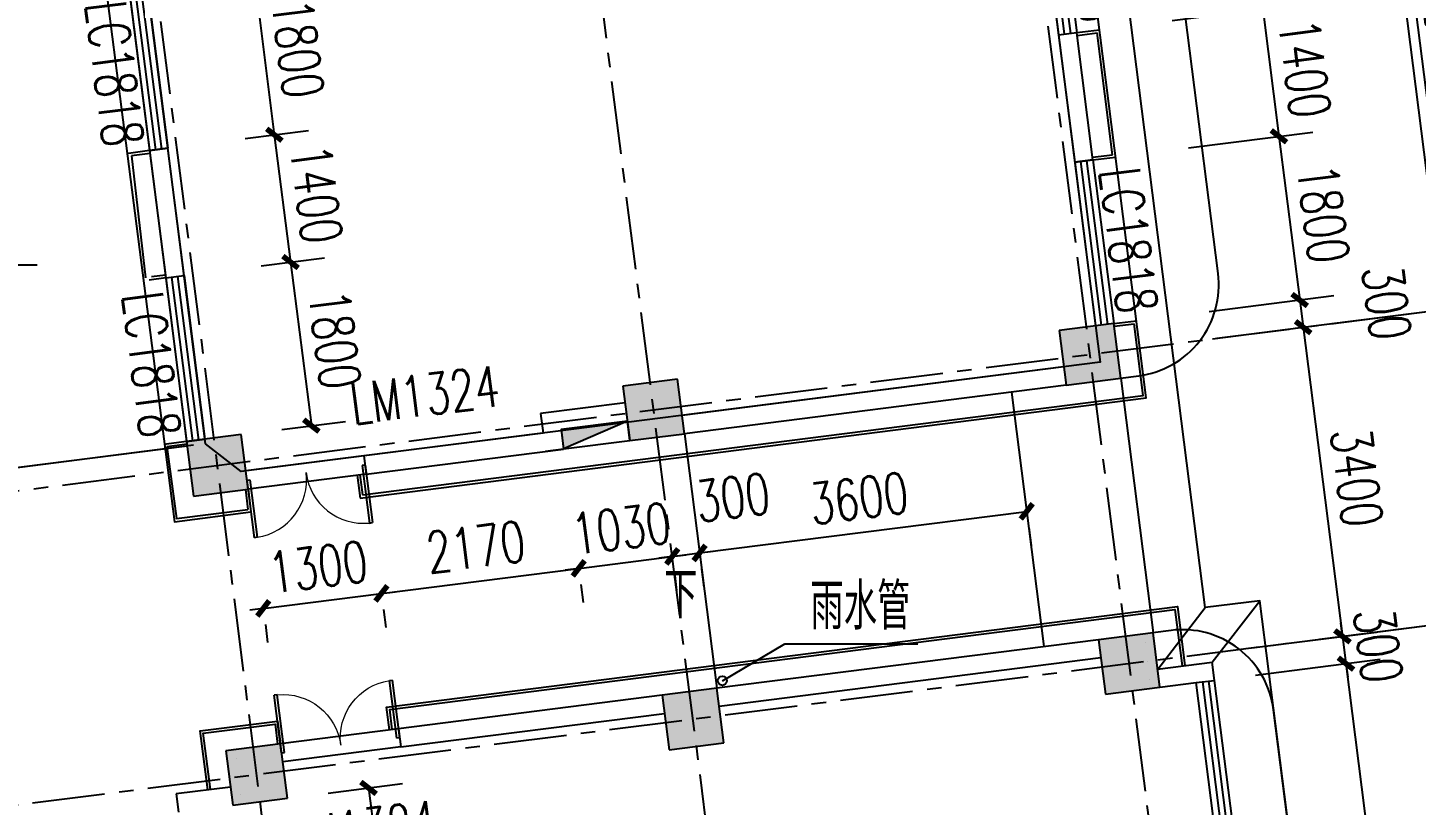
# Model space of a CAD drawing. Header units: millimetres. Extents: x -1048436 to -185795, y -983427 to 400387.
# Drawn here: x -692365 to -677211, y -474583 to -466100 of the extents above; entities that cross this region are included whole.
import ezdxf

# ---------------------------------------------------------------- set-up
doc = ezdxf.new("R2010")
doc.units = ezdxf.units.MM
doc.header["$LTSCALE"] = 500
doc.linetypes.add('DASH', pattern=[0.35, 0.25, -0.1])
doc.linetypes.add('一层轴网$0$CENTER', pattern=[50.8, 31.75, -6.35, 6.35, -6.35])
for name, color, linetype in [('COLUMN', 254, 'Continuous'), ('DIM_LEAD', 3, 'Continuous'), ('DIM_SYMB', 3, 'Continuous'), ('P-消火栓-VPIPE', 1, 'Continuous'), ('PUB_DIM', 3, 'Continuous'), ('PUB_HATCH', 8, 'Continuous'), ('PUB_TEXT', 7, 'Continuous'), ('WINDOW', 4, 'Continuous'), ('WINDOW_TEXT', 7, 'Continuous'), ('一层轴网$0$建-符号', 150, 'Continuous'), ('一层轴网$0$建-轴线', 1, '一层轴网$0$CENTER'), ('室外道路', 44, 'Continuous'), ('建-墙', 254, 'Continuous'), ('建-屋面-排水沟落水口', 175, 'Continuous'), ('建-幕墙', 140, 'Continuous'), ('建-平面-家具', 251, 'Continuous'), ('建-符号', 13, 'Continuous'), ('建-符号-门编号', 13, 'Continuous'), ('建-门扇', 32, 'Continuous'), ('景-平面-绿化填充', 56, 'Continuous'), ('连廊柱子', 255, 'Continuous')]:
    doc.layers.add(name, color=color, linetype=linetype)
doc.layers.add('建-非打-01', color=6, linetype='Continuous', plot=False)
doc.styles.add('_TCH_DIM', font='SIMPLEX', dxfattribs={"bigfont": 'GBCBIG'})
doc.styles.add('_TCH_DIM_T3', font='SIMPLEX', dxfattribs={"width": 0.705882, "bigfont": 'GBCBIG'})
doc.styles.add('_TCH_WINDOW', font='SIMPLEX', dxfattribs={"height": 3.5, "bigfont": 'GBCBIG'})
doc.styles.add('一层轴网$0$XD2008_T3', font='xd-hzs.shx', dxfattribs={"width": 0.7, "bigfont": 'xd-hztxt.shx'})
doc.dimstyles.new('_TCH_ARCH&&150', dxfattribs={"dimtxt": 446.25, "dimasz": 150, "dimexe": 375, "dimexo": 450, "dimgap": 150, "dimtad": 1, "dimdec": 0, "dimzin": 0, "dimdsep": 46, "dimtxsty": '_TCH_DIM_T3', "dimblk": 'ARCHTICK', "dimcen": 0.09, "dimclrt": 7, "dimazin": 2, "dimtfac": 1, "dimtdec": 0, "dimtix": 1, "dimtmove": 2, "dimatfit": 3, "dimldrblk": 'ARCHTICK', "dimfxl": 1, "dimtolj": 1, "dimtzin": 0, "dimarcsym": 0})
doc.dimstyles.new('一层轴网$0$XD100&&150', dxfattribs={"dimtxt": 525, "dimasz": 225, "dimexe": 150, "dimexo": 150, "dimgap": 75, "dimtad": 1, "dimdec": 0, "dimdsep": 46, "dimtxsty": '一层轴网$0$XD2008_T3', "dimblk": '一层轴网$0$_ARCHTICK', "dimcen": 2.5, "dimdle": 150, "dimclrt": 7, "dimaunit": 1, "dimadec": 0, "dimazin": 0, "dimtfac": 1, "dimtdec": 0, "dimtix": 1, "dimtmove": 0, "dimatfit": 3, "dimfxl": 1, "dimtolj": 1, "dimtzin": 0, "dimarcsym": 0})

# ---------------------------------------------------------------- blocks, each defined once
blk = doc.blocks.new('小班活动场地')
at = {"layer": '建-平面-家具', "linetype": 'Continuous'}
blk.add_line((1717412, 788374), (1726112, 795274), dxfattribs=at)
blk.add_lwpolyline([(1717412, 795274), (1726112, 795274), (1726112, 788374), (1717412, 788374), (1717412, 795274)], dxfattribs=at)
blk = doc.blocks.new('fdhgh')
at = {"layer": '景-平面-绿化填充'}
h = blk.add_hatch(dxfattribs=at)
h.set_pattern_fill('GRASS', color=256, scale=500, style=0)
h.set_pattern_definition([(90, (-26937.1, -803185.1), (-997.7955, 997.7955), [264.5807, -1731.0102]), (45, (-26937.1, -803185.1), (-997.7962, 997.7962), [264.5807, -1146.5161]), (135, (-26937.1, -803185.1), (-997.7962, -997.7962), [264.5807, -1146.5161])])
edge = h.paths.add_edge_path()
edge.add_line((-1391918, -533384), (-1391918, -500074))
edge.add_line((-1391918, -500074), (-1392920, -492192))
edge.add_line((-1392920, -492192), (-1460021, -492192))
edge.add_line((-1460021, -492192), (-1460021, -494283))
edge.add_arc((-1458021, -494283), 2000, 180, 270)
edge.add_line((-1458021, -496283), (-1434821, -496283))
edge.add_line((-1434821, -496283), (-1434821, -501283))
edge.add_line((-1434821, -501283), (-1452821, -501283))
edge.add_line((-1452821, -501283), (-1452821, -499283))
edge.add_line((-1452821, -499283), (-1458021, -499283))
edge.add_arc((-1458021, -501283), 2000, 90, 180)
edge.add_line((-1460021, -501283), (-1460021, -502283))
edge.add_line((-1460021, -502283), (-1406458, -502283))
edge.add_line((-1406458, -502283), (-1405476, -509988))
edge.add_line((-1405476, -509988), (-1405271, -509962))
edge.add_arc((-1405406, -508971), 1000, 277.7235, 360)
edge.add_line((-1404406, -508971), (-1404666, -506861))
edge.add_line((-1404666, -506861), (-1395440, -505688))
edge.add_line((-1395440, -505688), (-1393762, -518881))
edge.add_line((-1393762, -518881), (-1399615, -519626))
edge.add_arc((-1399489, -520618), 1000, 97.2475, 187.2475)
edge.add_line((-1400481, -520744), (-1400418, -521240))
edge.add_line((-1400418, -521240), (-1393573, -520369))
edge.add_line((-1393573, -520369), (-1391918, -533384))
edge = h.paths.add_edge_path()
edge.add_line((-1460644, -592730), (-1436235, -592730))
edge.add_line((-1436235, -592730), (-1436235, -590271))
edge.add_line((-1436235, -590271), (-1440973, -590271))
edge.add_line((-1440973, -590271), (-1440973, -582660))
edge.add_line((-1440973, -582660), (-1449771, -582659))
edge.add_line((-1449771, -582659), (-1449771, -583259))
edge.add_line((-1449771, -583259), (-1463873, -583259))
edge.add_line((-1463873, -583259), (-1463873, -584960))
edge.add_line((-1463873, -584960), (-1474580, -584960))
edge.add_line((-1474580, -584960), (-1476321, -583426))
edge.add_line((-1476321, -583426), (-1476321, -574192))
edge.add_line((-1476321, -574192), (-1481371, -574192))
edge.add_line((-1481371, -574192), (-1481371, -577350))
edge.add_arc((-1472371, -577350), 9000, 180, 247.0886)
edge.add_line((-1475875, -585640), (-1464599, -590406))
edge.add_arc((-1467358, -599627), 9626, 45.7713, 73.3481, ccw=False)
at = {"layer": '室外道路', "ltscale": 5}
for points in [[(-1400747, -547189), (-1400549, -547163, 0.414214), (-1399683, -546045), (-1400919, -536323, 0.414214), (-1402037, -535458), (-1402236, -535483)], [(-1398371, -566297, 0.366767), (-1397314, -564670), (-1399077, -550807, 0.414214), (-1400195, -549941), (-1400394, -549966)]]:
    blk.add_lwpolyline(points, format="xyb", dxfattribs=at)
at = {"layer": '连廊柱子', "rotation": 277.2475270414458}
blk.add_blockref('小班活动场地', (-2396961, 1065732), dxfattribs=at)
blk = doc.blocks.new('一层轴网$0$_ARCHTICK')
at = {"color": 0, "linetype": 'ByBlock', "const_width": 0.15}
blk.add_lwpolyline([(-0.5, -0.5), (0.5, 0.5)], dxfattribs=at)
blk = doc.blocks.new('*D2946')
at = {"layer": 'Defpoints', "color": 0, "transparency": 16777216}
for p in [(74364, 41301), (76558, 35935), (75070, 35746)]:
    blk.add_point(p, dxfattribs=at)
at = {"layer": '一层轴网$0$建-符号', "color": 0, "lineweight": -2, "transparency": 16777216}
for p, q in [((75833, 41639), (76577, 35787)), ((74513, 41320), (76001, 41510)), ((75219, 35765), (76707, 35954))]:
    blk.add_line(p, q, dxfattribs=at)
at = {"layer": '一层轴网$0$建-符号', "color": 0, "lineweight": -2, "transparency": 16777216, "xscale": 225, "yscale": 225, "zscale": 225}
for p, rotation in [((75852, 41491), 97.2475261704566), ((76558, 35935), 277.2475261704566)]:
    blk.add_blockref('一层轴网$0$_ARCHTICK', p, dxfattribs=dict(at, rotation=rotation))
at = {"layer": '一层轴网$0$建-符号', "color": 7, "transparency": 16777216, "insert": (76540, 38756), "char_height": 525, "attachment_point": 5, "rotation": 277.2475, "style": '一层轴网$0$XD2008_T3'}
blk.add_mtext('\\A1;5600', dxfattribs=at)
blk = doc.blocks.new('*D2947')
at = {"layer": 'Defpoints', "color": 0, "transparency": 16777216}
for p in [(75070, 35746), (76987, 32563), (75499, 32373)]:
    blk.add_point(p, dxfattribs=at)
at = {"layer": '一层轴网$0$建-符号', "color": 0, "lineweight": -2, "transparency": 16777216}
for p, q in [((76539, 36084), (77006, 32414)), ((75219, 35765), (76707, 35954)), ((75648, 32392), (77136, 32582))]:
    blk.add_line(p, q, dxfattribs=at)
at = {"layer": '一层轴网$0$建-符号', "color": 0, "lineweight": -2, "transparency": 16777216, "xscale": 225, "yscale": 225, "zscale": 225}
for p, rotation in [((76558, 35935), 97.24752617045687), ((76987, 32563), 277.2475261704569)]:
    blk.add_blockref('一层轴网$0$_ARCHTICK', p, dxfattribs=dict(at, rotation=rotation))
at = {"layer": '一层轴网$0$建-符号', "color": 7, "transparency": 16777216, "insert": (77107, 34292), "char_height": 525, "attachment_point": 5, "rotation": 277.2475, "style": '一层轴网$0$XD2008_T3'}
blk.add_mtext('\\A1;3400', dxfattribs=at)
blk = doc.blocks.new('*D2948')
at = {"layer": 'Defpoints', "color": 0, "transparency": 16777216}
for p in [(75499, 32373), (77744, 26611), (76256, 26421)]:
    blk.add_point(p, dxfattribs=at)
at = {"layer": '一层轴网$0$建-符号', "color": 0, "lineweight": -2, "transparency": 16777216}
for p, q in [((75648, 32392), (77136, 32582)), ((76968, 32711), (77763, 26462)), ((76405, 26440), (77893, 26629))]:
    blk.add_line(p, q, dxfattribs=at)
at = {"layer": '一层轴网$0$建-符号', "color": 0, "lineweight": -2, "transparency": 16777216, "xscale": 225, "yscale": 225, "zscale": 225}
for p, rotation in [((76987, 32563), 97.24752617045682), ((77744, 26611), 277.2475261704568)]:
    blk.add_blockref('一层轴网$0$_ARCHTICK', p, dxfattribs=dict(at, rotation=rotation))
at = {"layer": '一层轴网$0$建-符号', "color": 7, "transparency": 16777216, "insert": (77700, 29629), "char_height": 525, "attachment_point": 5, "rotation": 277.2475, "style": '一层轴网$0$XD2008_T3'}
blk.add_mtext('\\A1;6000', dxfattribs=at)
blk = doc.blocks.new('PA-X单栓')
blk.add_line((-162, 57), (325, 200))
blk.add_lwpolyline([(-162, 57), (325, 57), (325, 200), (-162, 200)], close=True)
blk.add_solid([(325, 57), (325, 200), (-162, 57)])
blk = doc.blocks.new('消防栓')
at = {"layer": 'P-消火栓-VPIPE', "linetype": 'ByBlock', "xscale": 1.5, "yscale": 1.5, "zscale": 1.5, "rotation": 270}
blk.add_blockref('PA-X单栓', (-747463, -432860), dxfattribs=at)
blk = doc.blocks.new('asdff')
at = {"rotation": 277.2472439358083}
blk.add_blockref('消防栓', (-162377, -1157222), dxfattribs=at)
blk = doc.blocks.new('A$C06EE1D4D')
at = {"layer": 'DIM_LEAD'}
for p, q in [((137036, 67294), (137719, 67696)), ((137719, 67696), (139169, 67696))]:
    blk.add_line(p, q, dxfattribs=at)
at = {"layer": '建-屋面-排水沟落水口'}
blk.add_circle((137036, 67294), 50, dxfattribs=at)
at = {"layer": 'PUB_TEXT', "style": '_TCH_DIM'}
blk.add_text('雨水管', height=506.4, dxfattribs=at).set_placement((137995, 67853))
blk = doc.blocks.new('fgdfgd')
at = {"layer": '建-幕墙'}
for p, q in [((-470916, -466153), (-470668, -466122)), ((-470912, -466183), (-470694, -466155)), ((-481035, -467440), (-481267, -467470)), ((-481031, -467470), (-481234, -467496)), ((-470743, -467512), (-470525, -467485)), ((-470740, -467542), (-470492, -467511)), ((-480858, -468829), (-481041, -468852)), ((-480862, -468799), (-481015, -468819)), ((-470513, -469328), (-470265, -469296)), ((-470509, -469357), (-470290, -469330)), ((-480631, -470615), (-480879, -470646)), ((-480627, -470644), (-480847, -470672)), ((-478770, -470983), (-478738, -471231)), ((-478740, -470979), (-478712, -471197)), ((-479990, -471138), (-479962, -471356)), ((-479960, -471134), (-479929, -471382))]:
    blk.add_line(p, q, dxfattribs=at)
for points in [[(-478738, -471231), (-470157, -470139), (-470946, -463939)], [(-481560, -465289), (-480765, -471489), (-479929, -471382)], [(-470525, -467485), (-470694, -466155)], [(-481234, -467496), (-481081, -468827)], [(-478712, -471197), (-470191, -470113), (-470290, -469330)], [(-480847, -470672), (-480740, -471455), (-479962, -471356)], [(-478416, -473760), (-478448, -473512), (-469818, -472415), (-469736, -473060)], [(-478387, -473756), (-478414, -473538), (-469844, -472448), (-469765, -473063)], [(-480401, -474416), (-480483, -473771), (-479638, -473664), (-479608, -473912)], [(-480371, -474412), (-480449, -473797), (-479664, -473697), (-479638, -473915)]]:
    blk.add_lwpolyline(points, dxfattribs=at)
blk = doc.blocks.new('_ArchTick')
at = {"color": 0, "linetype": 'ByBlock', "const_width": 0.4}
blk.add_lwpolyline([(-0.5, -0.5), (0.5, 0.5)], dxfattribs=at)
blk = doc.blocks.new('*D1727')
at = {"layer": 'Defpoints', "color": 0, "transparency": 16777216}
for p in [(-681496, -471105), (-681462, -471376), (-685067, -471559)]:
    blk.add_point(p, dxfattribs=at)
at = {"layer": 'PUB_DIM', "color": 0, "lineweight": -2, "transparency": 16777216}
for p, q in [((-685033, -471830), (-681462, -471376)), ((-681439, -471551), (-681414, -471748)), ((-685011, -472006), (-684986, -472202))]:
    blk.add_line(p, q, dxfattribs=at)
at = {"layer": 'PUB_DIM', "color": 0, "lineweight": -2, "transparency": 16777216, "xscale": 150, "yscale": 150, "zscale": 150}
for p, rotation in [((-681462, -471376), 7.247525010261403), ((-685033, -471830), 187.2475250102614)]:
    blk.add_blockref('_ArchTick', p, dxfattribs=dict(at, rotation=rotation))
at = {"layer": 'PUB_DIM', "color": 7, "transparency": 16777216, "insert": (-683294, -471233), "char_height": 446.2, "attachment_point": 5, "rotation": 7.2475, "style": '_TCH_DIM_T3'}
blk.add_mtext('\\A1;3600', dxfattribs=at)
blk = doc.blocks.new('*D1728')
at = {"layer": 'Defpoints', "color": 0, "transparency": 16777216}
for p in [(-685067, -471559), (-685365, -471597), (-685033, -471830)]:
    blk.add_point(p, dxfattribs=at)
at = {"layer": 'PUB_DIM', "color": 0, "lineweight": -2, "transparency": 16777216}
for p, q in [((-685331, -471868), (-685479, -471887)), ((-685331, -471868), (-685033, -471830)), ((-685033, -471830), (-684884, -471811)), ((-685308, -472043), (-685283, -472240)), ((-685011, -472006), (-684986, -472202))]:
    blk.add_line(p, q, dxfattribs=at)
at = {"layer": 'PUB_DIM', "color": 0, "lineweight": -2, "transparency": 16777216, "xscale": 150, "yscale": 150, "zscale": 150}
for p, rotation in [((-685033, -471830), 187.2475250102583), ((-685331, -471868), 7.247525010258303)]:
    blk.add_blockref('_ArchTick', p, dxfattribs=dict(at, rotation=rotation))
at = {"layer": 'PUB_DIM', "color": 7, "transparency": 16777216, "insert": (-684670, -471224), "char_height": 446.2, "attachment_point": 5, "rotation": 7.2475, "style": '_TCH_DIM_T3'}
blk.add_mtext('\\A1;300', dxfattribs=at)
blk = doc.blocks.new('*D1729')
at = {"layer": 'Defpoints', "color": 0, "transparency": 16777216}
for p in [(-686387, -471727), (-685365, -471597), (-685331, -471868)]:
    blk.add_point(p, dxfattribs=at)
at = {"layer": 'PUB_DIM', "color": 0, "lineweight": -2, "transparency": 16777216}
for p, q in [((-686352, -471998), (-685331, -471868)), ((-685331, -471868), (-685182, -471849)), ((-686352, -471998), (-686501, -472017)), ((-685308, -472043), (-685283, -472240)), ((-686330, -472173), (-686305, -472370))]:
    blk.add_line(p, q, dxfattribs=at)
at = {"layer": 'PUB_DIM', "color": 0, "lineweight": -2, "transparency": 16777216, "xscale": 150, "yscale": 150, "zscale": 150}
for p, rotation in [((-686352, -471998), 7.247525010263018), ((-685331, -471868), 187.247525010263)]:
    blk.add_blockref('_ArchTick', p, dxfattribs=dict(at, rotation=rotation))
at = {"layer": 'PUB_DIM', "color": 7, "transparency": 16777216, "insert": (-685889, -471563), "char_height": 446.2, "attachment_point": 5, "rotation": 7.2475, "style": '_TCH_DIM_T3'}
blk.add_mtext('\\A1;1030', dxfattribs=at)
blk = doc.blocks.new('*D1730')
at = {"layer": 'Defpoints', "color": 0, "transparency": 16777216}
for p in [(-686387, -471727), (-688539, -472001), (-686352, -471998)]:
    blk.add_point(p, dxfattribs=at)
at = {"layer": 'PUB_DIM', "color": 0, "lineweight": -2, "transparency": 16777216}
for p, q in [((-688505, -472271), (-686352, -471998)), ((-686330, -472173), (-686305, -472370)), ((-688483, -472447), (-688458, -472643))]:
    blk.add_line(p, q, dxfattribs=at)
at = {"layer": 'PUB_DIM', "color": 0, "lineweight": -2, "transparency": 16777216, "xscale": 150, "yscale": 150, "zscale": 150}
for p, rotation in [((-686352, -471998), 7.247525010261008), ((-688505, -472271), 187.247525010261)]:
    blk.add_blockref('_ArchTick', p, dxfattribs=dict(at, rotation=rotation))
at = {"layer": 'PUB_DIM', "color": 7, "transparency": 16777216, "insert": (-687476, -471764), "char_height": 446.2, "attachment_point": 5, "rotation": 7.2475, "style": '_TCH_DIM_T3'}
blk.add_mtext('\\A1;2170', dxfattribs=at)
blk = doc.blocks.new('*D1731')
at = {"layer": 'Defpoints', "color": 0, "transparency": 16777216}
for p in [(-688539, -472001), (-689829, -472165), (-688505, -472271)]:
    blk.add_point(p, dxfattribs=at)
at = {"layer": 'PUB_DIM', "color": 0, "lineweight": -2, "transparency": 16777216}
for p, q in [((-689795, -472435), (-688505, -472271)), ((-688505, -472271), (-688356, -472253)), ((-689795, -472435), (-689943, -472454)), ((-688483, -472447), (-688458, -472643)), ((-689772, -472611), (-689747, -472807))]:
    blk.add_line(p, q, dxfattribs=at)
at = {"layer": 'PUB_DIM', "color": 0, "lineweight": -2, "transparency": 16777216, "xscale": 150, "yscale": 150, "zscale": 150}
for p, rotation in [((-688505, -472271), 187.2475250102609), ((-689795, -472435), 7.247525010260859)]:
    blk.add_blockref('_ArchTick', p, dxfattribs=dict(at, rotation=rotation))
at = {"layer": 'PUB_DIM', "color": 7, "transparency": 16777216, "insert": (-689197, -471983), "char_height": 446.2, "attachment_point": 5, "rotation": 7.2475, "style": '_TCH_DIM_T3'}
blk.add_mtext('\\A1;1300', dxfattribs=at)
blk = doc.blocks.new('*D1734')
at = {"layer": 'Defpoints', "color": 0, "transparency": 16777216}
for p in [(-690264, -468753), (-689270, -470441), (-690037, -470539)]:
    blk.add_point(p, dxfattribs=at)
at = {"layer": 'PUB_DIM', "color": 0, "lineweight": -2, "transparency": 16777216}
for p, q in [((-689818, -468697), (-689125, -468609)), ((-689497, -468656), (-689270, -470441)), ((-689591, -470482), (-688898, -470394))]:
    blk.add_line(p, q, dxfattribs=at)
at = {"layer": 'PUB_DIM', "color": 0, "lineweight": -2, "transparency": 16777216, "xscale": 150, "yscale": 150, "zscale": 150}
for p, rotation in [((-689497, -468656), 97.24752621305944), ((-689270, -470441), 277.2475262130594)]:
    blk.add_blockref('_ArchTick', p, dxfattribs=dict(at, rotation=rotation))
at = {"layer": 'PUB_DIM', "color": 7, "transparency": 16777216, "insert": (-689014, -469502), "char_height": 446.2, "attachment_point": 5, "rotation": 277.2475, "style": '_TCH_DIM_T3'}
blk.add_mtext('\\A1;1800', dxfattribs=at)
blk = doc.blocks.new('*D1735')
at = {"layer": 'Defpoints', "color": 0, "transparency": 16777216}
for p in [(-690441, -467365), (-689497, -468656), (-690264, -468753)]:
    blk.add_point(p, dxfattribs=at)
at = {"layer": 'PUB_DIM', "color": 0, "lineweight": -2, "transparency": 16777216}
for p, q in [((-689994, -467308), (-689302, -467220)), ((-689674, -467267), (-689497, -468656)), ((-689818, -468697), (-689125, -468609))]:
    blk.add_line(p, q, dxfattribs=at)
at = {"layer": 'PUB_DIM', "color": 0, "lineweight": -2, "transparency": 16777216, "xscale": 150, "yscale": 150, "zscale": 150}
for p, rotation in [((-689674, -467267), 97.24752621305916), ((-689497, -468656), 277.2475262130591)]:
    blk.add_blockref('_ArchTick', p, dxfattribs=dict(at, rotation=rotation))
at = {"layer": 'PUB_DIM', "color": 7, "transparency": 16777216, "insert": (-689216, -467914), "char_height": 446.2, "attachment_point": 5, "rotation": 277.2475, "style": '_TCH_DIM_T3'}
blk.add_mtext('\\A1;1400', dxfattribs=at)
blk = doc.blocks.new('*D1736')
at = {"layer": 'Defpoints', "color": 0, "transparency": 16777216}
for p in [(-690668, -465579), (-689674, -467267), (-690441, -467365)]:
    blk.add_point(p, dxfattribs=at)
at = {"layer": 'PUB_DIM', "color": 0, "lineweight": -2, "transparency": 16777216}
for p, q in [((-690221, -465522), (-689529, -465434)), ((-689901, -465481), (-689674, -467267)), ((-689994, -467308), (-689302, -467220))]:
    blk.add_line(p, q, dxfattribs=at)
at = {"layer": 'PUB_DIM', "color": 0, "lineweight": -2, "transparency": 16777216, "xscale": 150, "yscale": 150, "zscale": 150}
for p, rotation in [((-689901, -465481), 97.24752621306051), ((-689674, -467267), 277.2475262130605)]:
    blk.add_blockref('_ArchTick', p, dxfattribs=dict(at, rotation=rotation))
at = {"layer": 'PUB_DIM', "color": 7, "transparency": 16777216, "insert": (-689417, -466327), "char_height": 446.2, "attachment_point": 5, "rotation": 277.2475, "style": '_TCH_DIM_T3'}
blk.add_mtext('\\A1;1800', dxfattribs=at)
blk = doc.blocks.new('*D1740')
at = {"layer": 'Defpoints', "color": 0, "transparency": 16777216}
for p in [(-689532, -474507), (-687965, -479751), (-688851, -479864)]:
    blk.add_point(p, dxfattribs=at)
at = {"layer": 'PUB_DIM', "color": 0, "lineweight": -2, "transparency": 16777216}
for p, q in [((-689086, -474450), (-688274, -474347)), ((-688646, -474394), (-687965, -479751)), ((-688405, -479807), (-687593, -479704))]:
    blk.add_line(p, q, dxfattribs=at)
at = {"layer": 'PUB_DIM', "color": 0, "lineweight": -2, "transparency": 16777216, "xscale": 150, "yscale": 150, "zscale": 150}
for p, rotation in [((-688646, -474394), 97.24752621012234), ((-687965, -479751), 277.2475262101223)]:
    blk.add_blockref('_ArchTick', p, dxfattribs=dict(at, rotation=rotation))
at = {"layer": 'PUB_DIM', "color": 7, "transparency": 16777216, "insert": (-687936, -477026), "char_height": 446.2, "attachment_point": 5, "rotation": 277.2475, "style": '_TCH_DIM_T3'}
blk.add_mtext('\\A1;5400', dxfattribs=at)
blk = doc.blocks.new('*D2715')
at = {"layer": 'Defpoints', "color": 0, "transparency": 16777216}
for p in [(-680321, -466078), (-678710, -467284), (-680144, -467466)]:
    blk.add_point(p, dxfattribs=at)
at = {"layer": 'PUB_DIM', "color": 0, "lineweight": -2, "transparency": 16777216}
for p, q in [((-679875, -466021), (-678515, -465848)), ((-678887, -465895), (-678710, -467284)), ((-679698, -467410), (-678338, -467237))]:
    blk.add_line(p, q, dxfattribs=at)
at = {"layer": 'PUB_DIM', "color": 0, "lineweight": -2, "transparency": 16777216, "xscale": 150, "yscale": 150, "zscale": 150}
for p, rotation in [((-678887, -465895), 97.24752726633052), ((-678710, -467284), 277.2475272663305)]:
    blk.add_blockref('_ArchTick', p, dxfattribs=dict(at, rotation=rotation))
at = {"layer": 'PUB_DIM', "color": 7, "transparency": 16777216, "insert": (-678428, -466543), "char_height": 446.2, "attachment_point": 5, "rotation": 277.2475, "style": '_TCH_DIM_T3'}
blk.add_mtext('\\A1;1400', dxfattribs=at)
blk = doc.blocks.new('*D2716')
at = {"layer": 'Defpoints', "color": 0, "transparency": 16777216}
for p in [(-680144, -467466), (-678483, -469070), (-679917, -469252)]:
    blk.add_point(p, dxfattribs=at)
at = {"layer": 'PUB_DIM', "color": 0, "lineweight": -2, "transparency": 16777216}
for p, q in [((-679698, -467410), (-678338, -467237)), ((-678710, -467284), (-678483, -469070)), ((-679471, -469195), (-678111, -469022))]:
    blk.add_line(p, q, dxfattribs=at)
at = {"layer": 'PUB_DIM', "color": 0, "lineweight": -2, "transparency": 16777216, "xscale": 150, "yscale": 150, "zscale": 150}
for p, rotation in [((-678710, -467284), 97.2475272663266), ((-678483, -469070), 277.2475272663266)]:
    blk.add_blockref('_ArchTick', p, dxfattribs=dict(at, rotation=rotation))
at = {"layer": 'PUB_DIM', "color": 7, "transparency": 16777216, "insert": (-678226, -468130), "char_height": 446.2, "attachment_point": 5, "rotation": 277.2475, "style": '_TCH_DIM_T3'}
blk.add_mtext('\\A1;1800', dxfattribs=at)
blk = doc.blocks.new('*D2717')
at = {"layer": 'Defpoints', "color": 0, "transparency": 16777216}
for p in [(-679917, -469252), (-678445, -469367), (-679879, -469550)]:
    blk.add_point(p, dxfattribs=at)
at = {"layer": 'PUB_DIM', "color": 0, "lineweight": -2, "transparency": 16777216}
for p, q in [((-679471, -469195), (-678111, -469022)), ((-678483, -469070), (-678445, -469367)), ((-679433, -469493), (-678073, -469320))]:
    blk.add_line(p, q, dxfattribs=at)
at = {"layer": 'PUB_DIM', "color": 0, "lineweight": -2, "transparency": 16777216, "xscale": 150, "yscale": 150, "zscale": 150}
for p, rotation in [((-678483, -469070), 97.24752726632131), ((-678445, -469367), 277.2475272663214)]:
    blk.add_blockref('_ArchTick', p, dxfattribs=dict(at, rotation=rotation))
at = {"layer": 'PUB_DIM', "color": 7, "transparency": 16777216, "insert": (-677534, -469100), "char_height": 446.2, "attachment_point": 5, "rotation": 277.2475, "style": '_TCH_DIM_T3'}
blk.add_mtext('\\A1;300', dxfattribs=at)
blk = doc.blocks.new('*D2718')
at = {"layer": 'Defpoints', "color": 0, "transparency": 16777216}
for p in [(-679879, -469550), (-678016, -472740), (-679451, -472922)]:
    blk.add_point(p, dxfattribs=at)
at = {"layer": 'PUB_DIM', "color": 0, "lineweight": -2, "transparency": 16777216}
for p, q in [((-679433, -469493), (-678073, -469320)), ((-678445, -469367), (-678016, -472740)), ((-679004, -472866), (-677644, -472693))]:
    blk.add_line(p, q, dxfattribs=at)
at = {"layer": 'PUB_DIM', "color": 0, "lineweight": -2, "transparency": 16777216, "xscale": 150, "yscale": 150, "zscale": 150}
for p, rotation in [((-678445, -469367), 97.24752726632829), ((-678016, -472740), 277.2475272663283)]:
    blk.add_blockref('_ArchTick', p, dxfattribs=dict(at, rotation=rotation))
at = {"layer": 'PUB_DIM', "color": 7, "transparency": 16777216, "insert": (-677860, -471007), "char_height": 446.2, "attachment_point": 5, "rotation": 277.2475, "style": '_TCH_DIM_T3'}
blk.add_mtext('\\A1;3400', dxfattribs=at)
blk = doc.blocks.new('*D2719')
at = {"layer": 'Defpoints', "color": 0, "transparency": 16777216}
for p in [(-679451, -472922), (-677978, -473038), (-679413, -473220)]:
    blk.add_point(p, dxfattribs=at)
at = {"layer": 'PUB_DIM', "color": 0, "lineweight": -2, "transparency": 16777216}
for p, q in [((-678016, -472740), (-678035, -472591)), ((-679004, -472866), (-677644, -472693)), ((-678016, -472740), (-677978, -473038)), ((-678966, -473163), (-677606, -472990)), ((-677978, -473038), (-677959, -473186))]:
    blk.add_line(p, q, dxfattribs=at)
at = {"layer": 'PUB_DIM', "color": 0, "lineweight": -2, "transparency": 16777216, "xscale": 150, "yscale": 150, "zscale": 150}
for p, rotation in [((-678016, -472740), 277.2475272663289), ((-677978, -473038), 97.24752726632885)]:
    blk.add_blockref('_ArchTick', p, dxfattribs=dict(at, rotation=rotation))
at = {"layer": 'PUB_DIM', "color": 7, "transparency": 16777216, "insert": (-677627, -472842), "char_height": 446.2, "attachment_point": 5, "rotation": 277.2475, "style": '_TCH_DIM_T3'}
blk.add_mtext('\\A1;300', dxfattribs=at)
blk = doc.blocks.new('*D2720')
at = {"layer": 'Defpoints', "color": 0, "transparency": 16777216}
for p in [(-679413, -473220), (-677297, -478395), (-678731, -478577)]:
    blk.add_point(p, dxfattribs=at)
at = {"layer": 'PUB_DIM', "color": 0, "lineweight": -2, "transparency": 16777216}
for p, q in [((-678966, -473163), (-677606, -472990)), ((-677978, -473038), (-677297, -478395)), ((-678285, -478520), (-676925, -478347))]:
    blk.add_line(p, q, dxfattribs=at)
at = {"layer": 'PUB_DIM', "color": 0, "lineweight": -2, "transparency": 16777216, "xscale": 150, "yscale": 150, "zscale": 150}
for p, rotation in [((-677978, -473038), 97.24752726632863), ((-677297, -478395), 277.2475272663286)]:
    blk.add_blockref('_ArchTick', p, dxfattribs=dict(at, rotation=rotation))
at = {"layer": 'PUB_DIM', "color": 7, "transparency": 16777216, "insert": (-677268, -475669), "char_height": 446.2, "attachment_point": 5, "rotation": 277.2475, "style": '_TCH_DIM_T3'}
blk.add_mtext('\\A1;5400', dxfattribs=at)
blk = doc.blocks.new('$DorLib2D$00000002')
for p, q in [((-0.5, 0), (-0.5, 0.4875)), ((-0.475, 0.4875), (-0.5, 0.4875)), ((-0.475, 0), (-0.475, 0.4875)), ((0.475, 0), (0.475, 0.4875)), ((0.475, 0.4875), (0.5, 0.4875)), ((0.5, 0), (0.5, 0.4875)), ((-0.5, 0), (-0.475, 0)), ((0.5, 0), (0.475, 0))]:
    blk.add_line(p, q)
at = {"lineweight": 13}
for centre, start, end in [((-0.4875, 0), 0, 88.53072), ((0.4875, 0), 91.46928, 180)]:
    blk.add_arc(centre, 0.4875, start, end, dxfattribs=at)
blk = doc.blocks.new('$TCHSYS$WIN2D')
for p, q in [((-0.5, 0.5), (0.5, 0.5)), ((-0.5, 0.5), (-0.5, -0.5)), ((0.5, 0.5), (0.5, -0.5)), ((0.5, 0.1667), (-0.5, 0.1667)), ((0.5, -0.1667), (-0.5, -0.1667)), ((-0.5, -0.5), (0.5, -0.5))]:
    blk.add_line(p, q)
blk = doc.blocks.new('一层轴网')
at = {"layer": '一层轴网$0$建-符号'}
for p, q in [((74829.3, 35715.6), (79362, 36292)), ((75096.8, 32322.2), (79629.5, 32898.6))]:
    blk.add_line(p, q, dxfattribs=at)
at = {"layer": '一层轴网$0$建-轴线', "ltscale": 0.05}
for p, q in [((74638.3, 19327.2), (66478.9, 83487.5)), ((69876.7, 18721.7), (61717.3, 82882)), ((65115, 18116.1), (56955.6, 82276.4)), ((55078, 33203.7), (75070.4, 35746.2)), ((54750, 29734.6), (75499.4, 32373.4))]:
    blk.add_line(p, q, dxfattribs=at)
at = {"layer": '一层轴网$0$建-符号'}
for p1, p2, picture, middle in [((74364, 41301.5), (75070.4, 35746.2), '*D2946', (76539.8, 38755.6)), ((75070.4, 35746.2), (75499.4, 32373.4), '*D2947', (77107.5, 34291.6)), ((75499.4, 32373.4), (76256.3, 26421.3), '*D2948', (77700.4, 29629.1))]:
    dim = blk.add_aligned_dim(p1=p1, p2=p2, distance=1499.7, dimstyle='一层轴网$0$XD100&&150', dxfattribs=at)
    dim.commit()
    dim.dimension.update_dxf_attribs({"geometry": picture, "text_midpoint": middle})

msp = doc.modelspace()

# ---------------------------------------------------------------- hatches: boundary and pattern name
at = {"layer": 'PUB_HATCH'}
for points in [[(-681107.7, -469403.4), (-681032, -469998.6), (-680436.8, -469922.9), (-680512.5, -469327.7)], [(-685869.4, -470009), (-685793.7, -470604.2), (-685198.5, -470528.5), (-685274.2, -469933.3)], [(-690631, -470614.5), (-690555.3, -471209.7), (-689960.1, -471134), (-690035.8, -470538.8)], [(-680678.8, -472776.3), (-680603.1, -473371.5), (-680007.9, -473295.8), (-680083.6, -472700.6)], [(-685440.4, -473381.8), (-685364.7, -473977), (-684769.5, -473901.3), (-684845.2, -473306.1)], [(-690202.1, -473987.4), (-690126.4, -474582.6), (-689531.2, -474506.9), (-689606.9, -473911.7)]]:
    msp.add_hatch(color=256, dxfattribs=at).paths.add_polyline_path(points)

# ---------------------------------------------------------------- linework, layer by layer
for p, q in [((-681627.2, -470074.3), (-681274, -472852)), ((-685198.5, -470528.5), (-684845.2, -473306.1))]:
    msp.add_line(p, q)
msp.add_lwpolyline([(-690624.7, -470664.1), (-694762.1, -471190.3), (-694762.1, -460404.1), (-692569.8, -460125.3), (-691907.5, -465333.4), (-691312.3, -465257.7), (-690624.7, -470664.1)], close=True)
at = {"layer": 'COLUMN'}
for p, q in [((-680512.5, -469327.7), (-681107.7, -469403.4)), ((-681107.7, -469403.4), (-681032, -469998.6)), ((-680436.8, -469922.9), (-680512.5, -469327.7)), ((-681032, -469998.6), (-680436.8, -469922.9)), ((-685274.2, -469933.3), (-685869.4, -470009)), ((-685869.4, -470009), (-685793.7, -470604.2)), ((-685198.5, -470528.5), (-685274.2, -469933.3)), ((-685793.7, -470604.2), (-685198.5, -470528.5)), ((-690035.8, -470538.8), (-690631, -470614.5)), ((-690631, -470614.5), (-690555.3, -471209.7)), ((-689960.1, -471134), (-690035.8, -470538.8)), ((-690555.3, -471209.7), (-689960.1, -471134)), ((-680083.6, -472700.6), (-680678.8, -472776.3)), ((-680678.8, -472776.3), (-680603.1, -473371.5)), ((-680007.9, -473295.8), (-680083.6, -472700.6)), ((-684845.2, -473306.1), (-685440.4, -473381.8)), ((-685440.4, -473381.8), (-685364.7, -473977)), ((-684769.5, -473901.3), (-684845.2, -473306.1)), ((-680603.1, -473371.5), (-680007.9, -473295.8)), ((-689606.9, -473911.7), (-690202.1, -473987.4)), ((-690202.1, -473987.4), (-690126.4, -474582.6)), ((-689531.2, -474506.9), (-689606.9, -473911.7)), ((-685364.7, -473977), (-684769.5, -473901.3)), ((-690126.4, -474582.6), (-689531.2, -474506.9))]:
    msp.add_line(p, q, dxfattribs=at)
at = {"layer": 'DIM_SYMB'}
msp.add_lwpolyline([(-684978.3, -472260.1, 0, 0, 0), (-681853.4, -471862.7, 120, 0, 0), (-681407, -471805.9, 0, 0, 0)], format="xyseb", dxfattribs=at)
at = {"layer": '建-墙'}
for p, q in [((-680916.2, -466153.3), (-681114.6, -466178.5)), ((-681114.6, -466178.5), (-680938, -467567.3)), ((-680739.6, -467542.1), (-680916.2, -466153.3)), ((-690836.3, -467414.9), (-691034.7, -467440.1)), ((-691034.7, -467440.1), (-690858.1, -468828.9)), ((-690659.7, -468803.7), (-690836.3, -467414.9)), ((-680938, -467567.3), (-680739.6, -467542.1)), ((-690858.1, -468828.9), (-690659.7, -468803.7)), ((-681057.3, -469800.2), (-685223.7, -470330.1)), ((-681032, -469998.6), (-685198.5, -470528.5)), ((-685846, -470192.5), (-686768.6, -470309.8)), ((-686768.6, -470309.8), (-686741.5, -470523.1)), ((-686741.5, -470523.1), (-688695.7, -470771.6)), ((-685820.8, -470390.9), (-686545, -470483)), ((-686545, -470483), (-686517.8, -470696.3)), ((-688695.7, -470771.6), (-688670.5, -470970)), ((-688670.5, -470970), (-686517.8, -470696.3)), ((-686517.9, -470695.8), (-686716, -470723.3)), ((-686716, -470723.3), (-686716, -470723.3)), ((-686517.9, -470695.8), (-686517.9, -470695.8)), ((-680678.8, -472776.3), (-684845.2, -473306.1)), ((-680170.2, -472812.4), (-680170.2, -472812.4)), ((-680653.6, -472974.7), (-684820, -473504.5)), ((-680144.9, -473010.8), (-680144.9, -473010.8)), ((-680033.1, -473097.4), (-679437.9, -473021.7)), ((-679412.7, -473220.1), (-679437.9, -473021.7)), ((-680119.7, -473209.2), (-680119.7, -473209.2)), ((-680007.9, -473295.8), (-679611.1, -473245.3)), ((-679611.1, -473245.3), (-679412.7, -473220.1)), ((-685440.4, -473381.8), (-688317.3, -473747.7)), ((-688292, -473946.1), (-685415.2, -473580.2)), ((-688317.3, -473747.7), (-688292, -473946.1)), ((-690090.3, -474073.9), (-690090.3, -474073.9)), ((-690065, -474272.3), (-690065, -474272.3)), ((-690151.6, -474384.2), (-690746.8, -474459.9)), ((-690746.8, -474459.9), (-690721.6, -474658.3)), ((-690039.8, -474470.7), (-690039.8, -474470.7))]:
    msp.add_line(p, q, dxfattribs=at)
at = {"layer": '建-墙', "linetype": 'DASH', "ltscale": 5000}
msp.add_line((-690555.3, -470655.3), (-694762.1, -471190.3), dxfattribs=at)
at = {"layer": '建-屋面-排水沟落水口'}
for p, q in [((-680435.9, -469922), (-680083.6, -472700.6)), ((-679437.3, -473021.6), (-678918.4, -472350.8)), ((-680032.5, -473097.3), (-679513, -472426.4))]:
    msp.add_line(p, q, dxfattribs=at)
msp.add_lwpolyline([(-677843.9, -489092.7), (-677852.8, -484952), (-678624.2, -479368.8), (-678035.5, -479292.9), (-678918.4, -472350.8), (-679513, -472426.4), (-680522.2, -464490.3), (-679927.6, -464414.7), (-680760.3, -457867.4), (-681355.4, -457943.1), (-681660.2, -455562), (-681063.2, -455485.6), (-681946.1, -448542.5), (-682541.4, -448618.2), (-685619, -424417.5), (-739631.1, -424417.5)], dxfattribs=at)
at = {"layer": '建-符号'}
msp.add_line((-694712.3, -468685.8), (-692261.3, -468685.8), dxfattribs=at)
at = {"layer": '建-门扇'}
for p, q in [((-688695.7, -470771.6), (-689985.3, -470935.6)), ((-688670.5, -470970), (-689960.1, -471134)), ((-688317.3, -473747.7), (-689606.9, -473911.7)), ((-688292, -473946.1), (-689581.6, -474110.1))]:
    msp.add_line(p, q, dxfattribs=at)
at = {"layer": '建-非打-01'}
msp.add_lwpolyline([(-690426.3, -470638.9), (-691139.1, -465034), (-691734.3, -465109.7), (-692365.1, -460149.7), (-691412.6, -460028.6), (-691473.1, -459633), (-682445.8, -458485), (-682401.7, -458832.2), (-681453, -458762), (-680822.2, -463722), (-681417.4, -463797.7), (-680660.4, -469749.8), (-690034.9, -470941.9), (-690393.3, -470664.5)], close=True, dxfattribs=at)

# ---------------------------------------------------------------- block references
for name, p in [('fdhgh', (720308.8, 77265.7)), ('一层轴网', (-753362.7, -505094)), ('A$C06EE1D4D', (-821819.6, -540518.5)), ('asdff', (0, 0)), ('fgdfgd', (-210000, 0))]:
    msp.add_blockref(name, p)
at = {"layer": 'WINDOW'}
ref = msp.add_blockref('$TCHSYS$WIN2D', (-681129, -465273.1), dxfattribs=dict(at, xscale=1800, yscale=200, zscale=1800, rotation=277.2475258529968))
ref.add_attrib('A', 'LC1818', (-681076.7, -464480.2), dxfattribs={"layer": 'WINDOW_TEXT', "height": 446.25, "rotation": 277.24753, "style": '_TCH_WINDOW', "width": 0.705882})
ref = msp.add_blockref('$TCHSYS$WIN2D', (-691049.1, -466534.7), dxfattribs=dict(at, xscale=1800, yscale=-200, zscale=1800, rotation=277.247526487821))
ref.add_attrib('A', 'LC1818', (-691740.8, -465836.4), dxfattribs={"layer": 'WINDOW_TEXT', "height": 446.25, "rotation": 277.24753, "style": '_TCH_WINDOW', "width": 0.705882})
ref = msp.add_blockref('$TCHSYS$WIN2D', (-680725.3, -468447.5), dxfattribs=dict(at, xscale=1800, yscale=200, zscale=1800, rotation=277.2475258529968))
ref.add_attrib('A', 'LC1818', (-680673, -467654.6), dxfattribs={"layer": 'WINDOW_TEXT', "height": 446.25, "rotation": 277.24753, "style": '_TCH_WINDOW', "width": 0.705882})
ref = msp.add_blockref('$TCHSYS$WIN2D', (-690645.4, -469709.1), dxfattribs=dict(at, xscale=1800, yscale=-200, zscale=1800, rotation=277.247526487821))
ref.add_attrib('A', 'LC1818', (-691337.1, -469010.8), dxfattribs={"layer": 'WINDOW_TEXT', "height": 446.25, "rotation": 277.24753, "style": '_TCH_WINDOW', "width": 0.705882})
ref = msp.add_blockref('$TCHSYS$WIN2D', (-679171.3, -475911.1), dxfattribs=dict(at, xscale=-5400, yscale=-200, zscale=-5400, rotation=277.2475251358824))
ref.add_attrib('A', 'LC5430', (-679126.6, -475058.7), dxfattribs={"layer": 'WINDOW_TEXT', "height": 446.25, "rotation": 277.24753, "style": '_TCH_WINDOW', "width": 0.705882})
at = {"layer": '建-门扇'}
ref = msp.add_blockref('$DorLib2D$00000002', (-689327.9, -470952.8), dxfattribs=dict(at, xscale=1300, yscale=1300, zscale=200, rotation=187.247526177638))
ref.add_attrib('A', 'LM1324', (-688813.7, -470431.2), dxfattribs={"layer": '建-符号-门编号', "height": 446.25, "rotation": 7.24753, "style": '_TCH_WINDOW', "width": 0.705882})
ref = msp.add_blockref('$DorLib2D$00000002', (-688949.5, -473928.9), dxfattribs=dict(at, xscale=1300, yscale=-1300, zscale=200, rotation=187.2475261776383))
ref.add_attrib('A', 'LM1324', (-689496.1, -475175.1), dxfattribs={"layer": '建-符号-门编号', "height": 446.25, "rotation": 7.24753, "style": '_TCH_WINDOW', "width": 0.705882})

# ---------------------------------------------------------------- texts
at = {"layer": 'PUB_TEXT', "style": '_TCH_DIM'}
msp.add_text('下', height=506.4, dxfattribs=at).set_placement((-685419.3, -472542.5))

# ---------------------------------------------------------------- dimensions: what is measured, and where the dimension line sits
at = {"layer": 'PUB_DIM'}
for p1, p2, distance, picture, middle in [((-690667.9, -465578.9), (-690440.8, -467364.6), 773, '*D1736', (-689417.4, -466327.2)), ((-680321, -466077.6), (-680144.4, -467466.4), 1445.9, '*D2715', (-678428.2, -466542.5)), ((-690440.8, -467364.6), (-690264.2, -468753.4), 773, '*D1735', (-689215.6, -467914.4)), ((-680144.4, -467466.4), (-679917.3, -469252), 1445.9, '*D2716', (-678226.3, -468129.7)), ((-690264.2, -468753.4), (-690037.1, -470539), 773, '*D1734', (-689013.7, -469501.6)), ((-679879.5, -469549.6), (-679450.5, -472922.5), 1445.9, '*D2718', (-677860.5, -471006.6)), ((-685067.4, -471559.1), (-681496.2, -471105), -272.9, '*D1727', (-683294.4, -471232.7)), ((-686386.8, -471726.9), (-685365, -471597), -272.9, '*D1729', (-685888.5, -471562.6)), ((-688539.4, -472000.7), (-686386.8, -471726.9), -272.9, '*D1730', (-687475.7, -471764.4)), ((-689829, -472164.7), (-688539.4, -472000.7), -272.9, '*D1731', (-689196.9, -471983.3)), ((-679450.5, -472922.5), (-679412.7, -473220.1), 1445.9, '*D2719', (-677627.1, -472841.8)), ((-679412.7, -473220.1), (-678731.4, -478576.9), 1445.9, '*D2720', (-677267.6, -475669)), ((-689532.5, -474507), (-688851.2, -479863.9), 893.2, '*D1740', (-687935.7, -477025.7))]:
    dim = msp.add_aligned_dim(p1=p1, p2=p2, distance=distance, dimstyle='_TCH_ARCH&&150', dxfattribs=at)
    dim.commit()
    dim.dimension.update_dxf_attribs({"geometry": picture, "text_midpoint": middle})
for base, p1, p2, angle, picture, middle in [((-678445.1, -469367.2), (-679917.3, -469252), (-679879.5, -469549.6), 277.24753, '*D2717', (-677534, -469100.2)), ((-685033, -471829.9), (-685365, -471597), (-685067.4, -471559.1), 7.24753, '*D1728', (-684669.7, -471223.8))]:
    dim = msp.add_linear_dim(base=base, p1=p1, p2=p2, angle=angle, dimstyle='_TCH_ARCH&&150', dxfattribs=at)
    dim.commit()
    dim.dimension.update_dxf_attribs({"geometry": picture, "text_midpoint": middle, "dimtype": 129})

doc.saveas('drawing.dxf')
